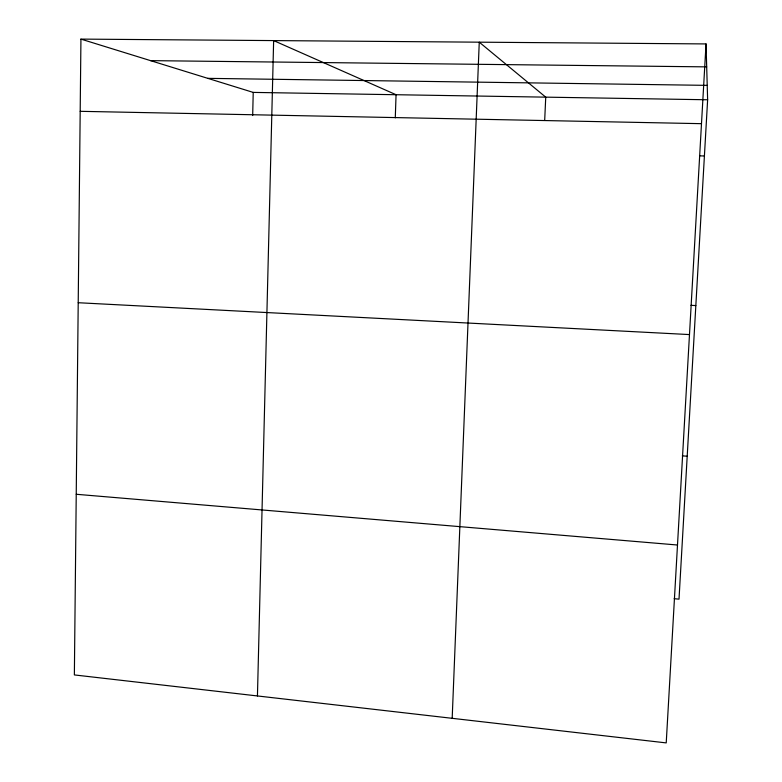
<?xml version="1.0" encoding="UTF-8"?>
<svg xmlns="http://www.w3.org/2000/svg" width="782" height="782" viewBox="0 0 782 782"><rect width="100%" height="100%" fill="white"/><g stroke="black" fill="none" stroke-linecap="round" stroke-linejoin="round"><path stroke-width="1.17" d="M80.937 39.1L74.368 674.925L666.225 742.9L706.038 43.929L80.937 39.1L253.221 92.403L707.632 99.773L679.011 599.149L674.152 598.699M252.684 115.531L253.221 92.403M257.444 695.951L273.641 40.586L396.063 94.72L395.281 117.847M452.182 718.316L479.258 42.179L545.738 97.154L544.692 120.301M150.535 60.634L706.693 66.871M207.807 78.356L707.221 85.365M80.194 111.318L701.493 123.673M699.528 155.853L704.406 155.97M690.975 305.332L695.833 305.567M78.22 302.722L689.48 334.579M682.324 455.867L687.202 456.209M76.235 494.273L677.495 545.015M706.038 43.929L707.632 99.773"/></g></svg>
